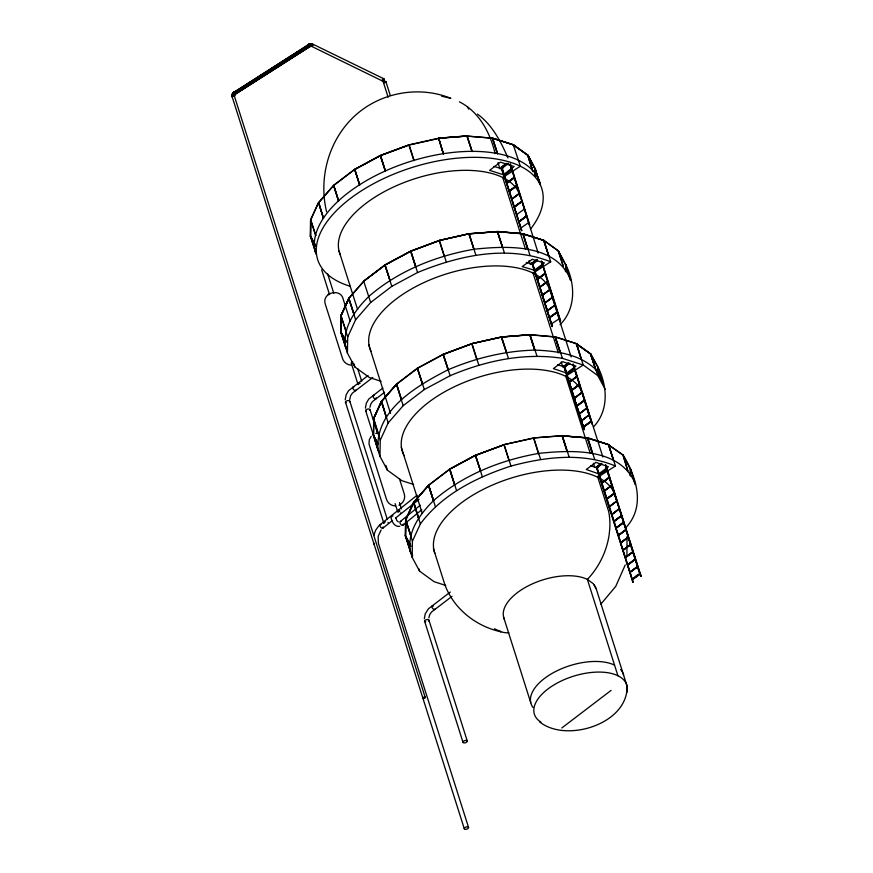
<?xml version="1.0" encoding="UTF-8"?>
<svg xmlns="http://www.w3.org/2000/svg" width="873" height="873" viewBox="0 0 873 873"><rect width="100%" height="100%" fill="white"/><g stroke="black" fill="none" stroke-linecap="round" stroke-linejoin="round"><path stroke-width="1.31" d="M381.108 381.294L369.432 377.551L354.853 366.955L347.432 353.139L347.694 337.043L340.896 315.568L348.807 298.293L353.914 313.909L348.742 298.446L363.845 281.008L385.157 264.999L390.078 280.495L384.786 265.065L363.703 281.161L370.654 302.473L355.617 319.758L347.694 337.043M413.649 484.482L401.973 480.739L387.383 470.143L379.973 456.328L380.235 440.221L373.426 418.756L381.348 401.471L396.386 384.185L417.327 368.242L422.401 383.814L417.327 368.242L443.08 354.373L448.362 369.825M504.245 444.728L475.501 455.226L449.508 469.227L454.582 484.799L449.879 469.172L428.425 485.333L433.575 500.84L428.567 485.17L413.529 502.455L405.618 519.741L405.41 535.989L405.661 520.035M445.83 585.467L434.154 581.724L419.575 571.128L412.154 557.312L412.416 541.205L405.618 519.741L410.801 535.313L405.618 519.882L413.507 502.772M535.16 176.084L535.204 169.155L527.958 155.285L535.52 169.242L535.378 175.866M535.433 176.019L535.258 169.46M565.442 271.525L565.802 264.683C575.372 283.976 576.104 308.616 560.084 324.701M565.759 271.612L565.857 264.977M598.027 374.855L598.343 367.86C607.564 386.783 608.841 410.746 593.509 426.875M598.245 374.637L598.343 367.86M598.3 374.79L598.125 368.231M626.923 554.606L627.054 536.48M630.164 475.687L630.579 468.997M627.043 687.073C627.294 724.186 565.922 743.196 539.612 721.851M630.481 475.774L630.306 469.216M310.09 46.422L309.959 45.712M315.448 251.446L310.537 235.95L310.832 219.92L315.742 235.557M310.592 236.103L310.613 220.28M340.917 331.696L341.157 315.513L349.069 298.271M598.07 367.926L603.265 383.498L595.921 369.628C579.628 354.143 556.614 350.902 535.051 350.117C505.085 350.826 475.73 357.995 448.209 369.726C417.414 385.495 374.506 409.972 378.074 450.337L373.546 434.819L373.699 418.691L381.61 401.449L388.158 422.947L380.235 440.221M345.228 399.769L346.123 394.891L348.567 390.668L368.035 375.521M349.702 399.725L350.63 395.665L352.485 393.036L372.847 377.452M365.394 408.16L366.3 403.282L368.744 399.059L382.843 388.005M424.333 618.695L425.227 613.817L428.468 608.754L450.282 592.058M310.472 45.822C310.046 47.895 307.001 44.763 309.151 44.196A2.412 1.222 -17.6 0 1 311.606 43.737L312.829 44.883L311.421 46.291A1.113 0.557 -17.6 0 0 310.057 46.531A1.724 0.873 -17.6 0 1 311.825 46.16L311.967 46.204M235.252 93.749C234.575 96.106 233.222 90.334 233.997 92.8A4.103 3.132 -64 0 0 233.713 93.116M235.197 94.262A2.15 1.648 -64 0 0 234.422 96.27L234.444 96.008A1.746 1.331 -64 0 1 235.077 94.393L234.815 94.48A1.659 1.266 -64 0 0 234.324 95.899L425.195 697.407M315.568 245.357L310.351 236.234L310.559 220.127L318.481 202.7L333.508 185.414L354.449 169.471L380.442 155.47L409.131 144.842L438.748 138.163L467 135.904L472.107 151.52L467 135.904M438.508 138.512L408.935 145.071L380.497 155.623M443.375 153.855L438.748 138.163L467.055 136.057L438.737 138.305L443.375 153.855L438.475 138.218M468.812 233.8L439.457 240.435L468.812 233.8L473.995 249.231C506.602 245.804 556.166 243.207 570.8 280.266M473.712 249.438L473.995 249.231C435.725 255.964 398.339 270.826 368.755 296.493C355.3 309.904 342.456 327.037 345.533 347.159L346.777 349.462M388.158 422.947L403.195 405.661L424.322 389.544L450.108 375.706L443.32 354.242L471.736 343.711L501.353 336.989L530.14 334.654L555.664 336.913L576.464 343.722M501.397 337.142L471.998 343.613L501.353 336.989L506.515 352.572L501.331 337.131M587.66 438.028L561.994 435.813L587.845 437.897L608.601 444.553L615.421 465.996C582.127 452.149 544.839 457.016 510.967 466.062L504.179 444.597L533.796 437.919L562.103 435.813M533.578 438.126L504.179 444.597M635.522 484.428C620.889 447.369 571.313 449.977 538.696 453.393L538.445 453.458M538.696 453.556L538.717 453.403C500.447 460.126 463.061 474.999 433.477 500.666C420.022 514.077 407.178 531.21 410.255 551.321L412.733 555.926M369.912 407.298L370.807 404.057L372.662 401.427L384.611 392.261M428.85 617.833L429.734 614.592L431.589 611.962L452.05 596.314M398.11 511.742L398.317 510.912L398.175 511.938A2.237 1.124 -17.6 0 0 398.001 512.276M373.786 535.465L375.696 530.118L378.849 525.764M383.924 78.821L312.119 43.814A2.946 1.484 -17.6 0 0 308.922 44.305L233.571 92.582A4.19 3.197 -64 0 0 232.065 96.456L464.272 828.684M625.232 564.951L615.727 586.383L600.908 604.105M323.392 218.195L318.481 202.7L310.559 219.985L315.742 235.415M467.241 136.188L492.798 138.141L513.542 144.798L527.958 155.285L532.77 170.999L527.718 155.416M396.298 384.502L381.272 401.635L386.259 416.967M497.337 231.487L502.444 247.114L497.337 231.487L469.085 233.746L439.195 240.533L410.779 251.064L417.567 272.518L391.781 286.366L370.654 302.473M412.416 541.205L420.339 523.931L413.791 502.433L405.934 519.828L405.596 535.706L410.637 551.299M418.374 518.104L413.464 502.619L428.479 485.486M529.802 334.828L534.723 350.313L529.802 334.828L555.479 337.043M562.365 435.791L587.845 437.897L594.655 459.34M310.319 46.302L311.497 46.313L310.832 45.822A1.299 0.993 -64 0 0 310.963 46.051L382.57 81.058L384.175 80.054A1.32 0.884 -55.9 0 0 382.909 79.007M235.077 94.382L309.904 46.629L309.871 45.767M384.022 80.36L382.789 81.134M381.13 529.911L378.151 536.338L378.38 543.192L468.561 827.473A2.237 1.124 -17.6 0 1 465.527 829.35A2.237 1.124 -17.6 0 1 465.167 827.418A2.237 1.124 -17.6 0 1 468.561 827.473M232.011 96.477L234.335 95.997M333.792 185.589L338.659 200.932L333.748 185.436L318.525 202.852M348.742 298.446L364.074 281.03M492.47 138.436L497.566 153.79L492.71 138.458M513.673 144.885L492.427 138.283L497.468 153.615M527.674 249.362L522.894 233.713L543.879 240.381L558.284 250.867L563.336 266.461L558.284 250.867M523.178 233.877L544.01 240.479L522.752 233.866M396.658 384.36L401.525 399.703L396.615 384.207L381.392 401.624M555.293 337.054L560.204 352.539L555.293 337.054L576.551 343.656L590.956 354.154L598.398 368.013L590.585 354.187L595.866 369.639L590.585 354.187M413.584 502.608L428.796 485.192M555.337 337.207L562.474 358.356L583.24 365.012L597.819 375.608L605.229 389.423M587.474 438.039L592.385 453.524L587.474 438.039L608.645 444.706M587.889 438.05L608.776 444.794M392.959 515.91A2.237 1.135 -17.8 0 0 391.922 516.38L391.235 517.012A2.237 1.135 -17.8 0 0 391.071 517.656C391.737 521.901 394.738 527.172 399.758 526.375M420.339 523.931C442.316 494.26 476.614 477.225 510.967 466.062M625.69 527.859C645.758 506.624 636.679 477.171 623.136 455.139L608.546 444.924M371.276 436.26L369.29 439.719L369.017 444.051L386.324 498.767C387.296 502.859 391.224 506.024 395.458 505.893M235.339 94.186L234.619 94.382A1.659 1.266 -64 0 0 234.139 95.801L234.15 95.899M350.171 321.199L343.285 299.472C340.885 287.37 321.329 292.706 325.345 304.295L342.369 357.974C343.307 361.869 346.876 364.914 350.891 365.11M398.383 511.294L399.048 509.952L398.906 511.316M233.855 92.123L233.309 92.658A3.688 2.815 -64 0 0 231.978 96.085L232.513 96.63A4.103 3.132 -64 0 1 232.611 95.408M234.029 92.145L233.342 92.8A3.405 2.597 -64 0 0 232.109 95.965L232.109 96.914M232.36 96.15A3.077 2.346 -64 0 1 233.658 92.789L234.215 92.243M312.829 44.883L312.49 44.774A3.099 1.56 -17.6 0 0 309.195 45.309L233.789 93.455A2.423 1.844 -64 0 0 232.916 95.714L232.938 95.921M234.248 92.996L233.68 92.287M234.902 94.098L234.019 93.695A2.139 1.626 -64 0 0 233.244 95.681L233.266 95.844M234.433 93.749L234.259 93.924A1.899 1.451 -64 0 0 233.571 95.692L233.582 95.823M233.888 95.844L233.877 95.735A1.735 1.32 -64 0 1 234.499 94.109L234.673 93.957M400.336 521.497L420.284 505.227M402.879 525.197L421.823 509.745M380.093 524.673L417.196 495.166M382.996 528.067L392.534 520.472M395.709 517.94L419.029 499.4M507.278 163.349L501.702 167.605L503.121 167.507L501.855 167.103L521.694 230.636L501.353 167.212L506.329 163.426M506.111 163.851L501.604 167.3L521.694 230.636M505.958 164.08L501.953 167.409M493.965 166.361L501.473 168.762L508.435 163.447M503.361 174.742L514.132 166.536L500.382 162.138L489.622 170.344L503.361 174.742L501.473 168.762M504.387 175.08L511.578 169.318L504.234 175.309L511.676 169.624L514.361 177.372L506.667 182.97L514.11 177.284M506.755 183.275L514.459 177.677L507.017 183.363M509.188 190.947L516.892 185.349L509.439 191.023M509.286 191.252L516.991 185.654L509.537 191.34M511.72 198.924L519.424 193.315L511.818 199.23L519.522 193.631L538.161 253.028M514.208 206.748L521.901 201.139L514.459 206.825M514.295 207.054L521.999 201.445L514.557 207.13M516.685 214.562L524.236 209.193M518.878 221.469L526.572 215.86L519.129 221.546M518.966 221.775L526.67 216.166L519.228 221.851M529.747 224.874L510.476 164.113M605.873 465.222L641.088 576.224C640.793 570.113 630.371 579.727 632.87 582.215L596.335 467.044L601.311 463.247M601.104 463.672L596.586 467.12L633.121 582.291M601.202 463.989L596.685 467.426L598.103 467.328L596.848 466.924L616.207 527.958L623.66 522.283L621.412 515.91L613.959 521.596L621.412 515.91M599.118 474.825L606.822 469.216L599.369 474.901M606.921 469.521L599.216 475.13L606.67 469.445L609.354 477.193L601.65 482.791L609.354 477.193M609.452 477.498L601.748 483.096L609.452 477.498L611.886 485.17L604.28 491.073L611.984 485.475L614.417 493.147L606.713 498.745L614.417 493.147M604.181 490.768L611.886 485.17M606.811 499.05L614.516 493.452L607.062 499.127M609.19 506.569L616.895 500.96L609.289 506.875L616.742 501.189L619.372 508.784L611.766 514.699L619.219 509.014L621.565 515.681L613.861 521.29L621.314 515.605M611.678 514.383L619.121 508.708M615.956 527.881L623.409 522.196M616.054 528.187L623.759 522.589L616.054 528.187L618.542 535.324L625.996 529.638L623.497 522.501M618.291 535.247L625.745 529.562M618.39 535.553L625.832 529.867L618.39 535.553L620.878 542.69L628.331 537.004L614.396 493.365M620.627 542.602L628.331 537.004M622.962 549.968L620.725 542.908L628.167 537.233L630.666 544.37L622.962 549.968L630.666 544.37M628.429 537.31L620.725 542.908M625.297 557.334L623.06 550.274L630.502 544.588L633.001 551.725L625.297 557.334L633.001 551.725M630.764 544.676L623.06 550.274M627.632 564.689L625.395 557.64L632.838 551.954L635.337 559.091L627.632 564.689L635.337 559.091M633.1 552.031L625.395 557.64M629.968 572.055L627.731 564.995L635.173 559.309L637.672 566.446L629.968 572.055L637.672 566.446M635.435 559.397L627.731 564.995M632.303 579.41L630.066 572.361L637.508 566.675L640.007 573.812L632.303 579.41L640.007 573.812M637.759 566.752L630.066 572.361M640.095 574.118L632.401 579.716M639.844 574.041L641.088 576.224M561.841 727.951L611.089 690.39M333.562 185.578L354.831 169.417L359.741 184.901L354.667 169.711M363.888 281.161L384.949 265.141M396.429 384.349L417.698 368.188M428.61 485.323L449.508 469.227L475.261 455.357L480.543 470.809L475.501 455.226L482.289 476.691M568.727 363.19L564.165 366.616L565.573 366.529L564.329 366.114L584.157 429.647L563.816 366.224L567.843 363.201M567.548 363.692L564.067 366.311L584.157 429.647M569.48 382.374L576.758 376.634L579.443 384.382L571.662 389.958L569.229 382.287L576.911 376.405L569.131 381.981L566.708 374.31L574.379 368.428L566.61 374.004L564.176 366.333L568.476 363.103M566.948 374.397L574.227 368.657L576.66 376.318M579.192 384.295L571.913 390.035M572.011 390.34L579.541 384.687L571.76 390.264L574.445 398.012L581.975 392.359L574.292 398.241L576.682 405.749L584.452 400.172L581.822 392.577L574.543 398.317M584.201 400.096L576.933 405.836M577.02 406.141L584.55 400.478L576.769 406.054L579.41 413.66L586.929 407.997L579.257 413.878L581.593 420.557L589.122 414.893L581.44 420.786L584.419 429.451M579.508 413.966L586.776 408.226L588.871 414.817M581.691 420.862L588.969 415.122L592.298 423.907L573.441 364.445M557.52 364.652L564.787 367.086L569.927 363.223M566.675 373.066L575.94 366.125L562.627 361.673L553.373 368.602L566.675 373.066L564.787 367.086M602.217 463.945L596.837 467.884L590.595 465.691M537.462 260.558L532.41 264.203L526.332 262.424M537.332 259.827L532.192 263.493L533.567 263.45L532.366 263.002L552.194 326.535L531.864 263.1L537.059 259.379M537.233 259.521L532.104 263.188L552.194 326.535M534.898 270.979L542.679 265.414L534.658 270.881L532.465 263.308M542.537 265.621L534.756 271.197L537.43 278.956L545.21 273.38L542.777 265.719L534.996 271.285M544.97 273.293L537.43 278.945M537.517 279.262L545.309 273.686L537.277 279.164L539.951 286.922L547.742 281.357L539.809 287.141L542.482 294.899L550.274 289.334L542.34 295.118L544.97 302.724L552.751 297.158L544.817 302.942L547.447 310.548L555.228 304.972L547.306 310.755L549.401 317.357L557.421 311.879L555.086 305.19L547.546 310.853M540.049 287.228L547.6 281.575L550.034 289.247M542.58 295.205L550.132 289.552L552.511 297.06M545.058 303.029L552.609 297.377L554.988 304.884M557.181 311.792L549.641 317.445M549.728 317.75L557.52 312.185L549.488 317.663L552.456 326.338M560.106 320.991L557.28 312.098M398.961 505.205C403.239 503.481 405.694 498.33 404.264 493.943L399.398 478.611M328.128 294.627L328.695 294.234M309.14 44.709L308.562 44.436M308.344 44.829L308.922 44.479A3.11 1.571 -17.6 0 1 312.228 43.945M309.609 46.673L311.083 46.083M233.648 92.516L309.304 44.316M233.724 92.898L308.977 44.719A3.197 1.615 -17.6 0 1 312.37 44.174L312.73 44.283M237.882 90.203L242.476 87.267M245.924 85.063L250.518 82.127M252.821 80.665L257.415 77.73M259.718 76.257L264.312 73.321M267.76 71.117L271.208 68.923M274.657 66.719L279.251 63.784M281.553 62.31L286.148 59.386M288.45 57.913L293.044 54.977M296.493 52.773L299.941 50.579M303.389 48.375L307.983 45.44M234.084 93.629L309.337 45.614A2.925 1.473 -17.6 0 1 312.458 45.112L312.774 45.2M234.291 93.891L309.511 45.898A2.684 1.353 -17.6 0 1 312.37 45.429L312.643 45.516M235.164 93.476L238.613 91.272M242.061 89.068L245.509 86.864M255.854 80.261L260.449 77.326M263.897 75.122L267.345 72.928M277.69 66.315L279.982 64.853M284.587 61.918L289.181 58.982M299.526 52.38L301.829 50.907M306.423 47.971L308.726 46.509M234.499 94.109L309.675 46.138A2.39 1.211 -17.6 0 1 312.218 45.734L312.469 45.8M234.717 94.273L309.839 46.334A2.062 1.048 -17.6 0 1 312.043 45.974L312.228 46.04M234.913 94.371L309.98 46.498A1.408 0.709 -17.6 0 1 311.596 46.258L311.694 46.291M548.79 255.865L543.879 240.381L550.699 261.824L533.054 273.085M581.331 359.054L576.551 343.656M565.595 376.274L583.24 365.012L576.409 343.569M613.523 460.016L608.361 444.673L623.006 455.04L627.818 470.754L623.006 455.04M597.776 477.258L615.421 465.996M312.119 43.814L311.159 44.021A1.757 0.884 -17.6 0 0 309.937 44.076M385.495 171.053L380.584 155.569L354.711 169.493L380.213 155.601L385.266 171.184M310.723 236.201L315.328 245.477M513.313 144.918L520.363 166.241L502.717 177.503L525.382 248.958M513.499 145.169L528.001 155.438M528.089 155.383L513.444 145.016M528.132 155.536L535.258 169.307L539.721 183.516M415.832 266.647L410.91 251.151L385.004 264.923L391.781 286.366M347.432 353.139L340.634 331.664L345.85 340.786M340.819 331.915L345.894 340.939M345.915 347.127L340.688 331.816L340.896 315.568L346.079 331.14M544.054 240.632L558.414 250.966L565.802 264.683M570.451 280.233L565.54 264.89L558.469 251.118M379.973 456.328L373.175 434.852L378.435 444.128M373.546 434.819L373.699 418.691L378.609 434.328M378.456 450.315L379.308 452.651M576.366 343.94L590.868 354.209M590.956 354.154L576.18 343.689M475.632 455.324L449.77 469.248M412.154 557.312L405.356 535.836L410.616 545.101M630.306 469.063L623.191 455.291M385.048 265.076L410.681 251.282M417.589 368.264L443.222 354.471M414.108 160.457L409.241 145.125M444.182 256.149L439.195 240.533L410.823 251.217L439.272 240.653M476.723 359.327L471.736 343.711L443.364 354.394L471.802 343.842M508.904 460.311L503.917 444.695L475.545 455.379L503.994 444.826M417.567 272.518C459.034 255.462 507.519 244.636 550.699 261.824M450.108 375.706C485.355 360.789 524.247 352.376 562.474 358.356M315.906 254.043A117.549 59.309 -17.6 0 1 411.587 161.069A117.549 59.309 -17.6 0 1 540.463 184.672L535.204 169.155L539.71 183.374M630.524 468.845L635.173 484.548M375.783 433.455L376.972 433.215M318.787 202.831L323.326 218.348M497.272 231.64L522.894 233.713L527.903 249.372M386.193 417.119L381.61 401.449M501.604 337.076L529.922 334.828M467.197 136.035L492.612 138.272M497.523 231.618L522.938 233.866M441.629 96.172L450.828 98.322C418.822 85.336 380.366 92.44 354.94 115.749C328.815 139.691 318.361 177.557 326.578 211.779M311.574 43.901L311.377 43.836A2.095 1.059 -17.6 0 0 309.151 44.196M312.818 44.567L312.458 44.458A3.186 1.615 -17.6 0 0 309.064 45.003L233.593 93.215A2.739 2.095 -64 0 0 232.622 96.019M521.126 227.831L528.514 222.68M398.339 521.912L396.833 520.614L395.709 517.46M492.841 138.294L513.597 144.951M501.353 167.212L503.219 167.812M596.335 467.044L598.201 467.633M611.984 485.475L614.155 493.059M563.816 366.224L565.671 366.835M551.627 323.73L559.375 318.689M531.864 263.1L533.665 263.755M354.831 169.417L359.523 185.043M385.004 264.923L410.55 251.184L415.592 266.767M449.879 469.172L456.503 490.528M494.424 628.789L500.916 631.79A64.187 40.595 -79.1 0 0 508.872 632.86M459.471 101.89C479.31 111.853 490.157 132.827 495.144 153.604M498.734 630.426L500.916 631.79C476.08 626.356 453.927 609.048 444.935 584.91L433.401 548.539M543.639 240.512L548.691 256.095M310.537 235.95L315.589 251.544M340.634 331.664L346.265 342.205M373.175 434.852L378.205 444.248M405.356 535.836L410.987 546.378M477.466 114.09C492.296 124.828 500.786 141.557 507.977 157.904M594.153 584.659L595.986 588.086M467.437 106.812L468.692 109.158M315.884 246.47L310.308 236.081L315.349 251.664M598.081 368.079L602.588 382.287M595.921 369.628L597.819 375.608M527.859 155.503L532.77 170.999M590.726 354.274L595.637 369.77M608.601 444.553L613.413 460.257M576.311 343.787L581.232 359.272M541.751 261.431L560.608 320.893M541.413 261.049L560.346 321.078M541.227 261.485L542.439 265.316M545.068 273.598L547.502 281.27M510.214 164.288L529.496 225.07M605.535 464.851L640.837 576.136M509.963 164.2L511.578 169.318M514.208 177.601L516.641 185.262M516.74 185.567L519.173 193.239M549.281 288.101L571.128 356.959M582.247 392.032L602.861 456.994M605.611 465.385L606.822 469.216M605.36 465.298L606.571 469.139M606.67 469.445L609.103 477.116M609.201 477.422L611.635 485.082M614.254 493.365L616.644 500.884M625.832 529.867L628.08 536.928M628.167 537.233L630.404 544.283M630.502 544.588L632.739 551.649M632.838 551.954L635.075 559.004M635.173 559.309L637.41 566.37M637.508 566.675L639.745 573.725M573.103 364.074L592.047 424.103M572.917 364.51L574.128 368.351M579.29 384.6L581.724 392.272M584.299 400.401L586.689 407.909M529.933 255.167L523.123 233.724L497.599 231.465L504.419 252.919M497.981 162.564L500.011 168.958M529.093 260.645L530.337 264.541M532.803 272.343L558.36 352.888M561.241 361.979L562.889 367.173M565.769 376.263L590.083 452.912M593.389 463.312L594.622 467.208M597.503 476.298L608.634 511.371A64.187 48.975 -64 0 1 609.769 528.852L609.125 534.92A64.187 48.975 -64 0 1 587.365 579.399L617.92 675.746M569.141 457.081L562.321 435.627L533.796 437.919L540.594 459.373M467.055 136.057L472.107 151.52M536.95 356.097L530.14 334.654L501.615 336.934L508.413 358.388M562.245 435.791L567.166 451.276M562.059 435.66L566.904 451.297M626.989 685.807L596.423 589.461L593.367 583.764L587.365 579.399A48.452 24.444 -17.6 0 0 530.249 584.855A48.452 24.444 -17.6 0 0 504.43 619.448M475.872 255.211L469.085 233.746L497.381 231.64L469.063 233.899L473.974 249.383M533.534 437.962L538.434 453.611M439.457 240.435L446.245 261.9M413.846 160.556L408.87 144.94L380.442 155.47L385.364 170.966M471.998 343.613L478.786 365.078M385.888 81.604L390.176 95.102M383.454 82.52L388.125 97.241M443.08 354.373L448.133 369.956M503.579 617.036L530.773 702.765M417.534 368.111L424.322 389.544M333.508 185.414L338.528 201.085M428.665 485.355L433.575 500.84M396.386 384.185L403.195 405.661M428.567 485.17L435.376 506.646M339.03 251.042L357.57 309.5M368.701 344.573L390.547 413.431M401.253 447.205L422.27 513.455M318.743 202.678L323.577 218.326M413.791 502.433L418.636 518.082M348.807 298.293L355.617 319.758M327.691 274.013L333.835 293.393M357.679 368.602L361.695 381.283M370.01 409.644L377.376 432.888M399.463 502.542L401.471 508.883M353.707 363.364L354.853 366.955M385.866 465.353L387.383 470.143M418.811 568.738L419.575 571.128M321.657 269.757L329.547 294.616M351.284 363.179L357.788 383.705M340.874 331.544L345.784 347.028M365.612 410.539L373.109 434.154M373.404 434.721L378.325 450.217M405.498 535.935L410.408 551.42M395.12 503.601L397.564 511.305M428.938 620.168L467.295 741.09M424.551 621.074L462.996 742.268A2.237 1.124 -17.6 0 0 465.855 742.617L467.088 741.734A2.237 1.124 -17.6 0 0 465.538 740.435A2.237 1.124 -17.6 0 0 462.996 742.268M349.833 401.242L387.361 519.566M345.446 402.147L383.88 523.342M373.666 542.733L374.059 544.316M234.488 96.27L234.455 96.128A1.921 1.462 -64 0 1 235.164 94.36M383.138 526.976L383.203 527.412A2.237 1.168 51.5 0 1 381.774 528.067A2.237 1.168 51.5 0 1 379.93 525.764L379.853 525.339A2.237 1.069 48.4 0 1 380.999 524.662M232.305 97.012L232.262 96.554A4.19 3.197 -64 0 1 232.6 94.47M340.175 254.6A94.666 47.764 -17.6 0 1 415.068 178.649A94.666 47.764 -17.6 0 1 520.439 197.167M532.977 707.425A48.452 24.444 -17.6 0 1 555.239 671.686A48.452 24.444 -17.6 0 1 614.559 665.128M620.572 669.493A48.452 24.444 -17.6 0 1 623.628 675.189M385.309 82.509A1.31 0.655 -17.6 0 0 385.768 81.473L385.56 81.375A1.31 0.655 -17.6 0 0 384.044 81.615L383.782 81.789A1.31 0.655 -17.6 0 0 383.585 82.651L383.782 82.749A1.31 0.655 -17.6 0 0 384.677 82.739M382.57 81.058A1.32 0.884 -55.9 0 1 382.319 79.825M308.955 44.185A2.706 1.364 -17.6 0 1 311.836 43.726M234.411 94.862A2.761 2.106 -64 0 1 235.066 93.924M234.401 95.419A2.444 1.866 -64 0 1 235.164 94.12M233.233 93.815A4.103 3.132 -64 0 1 233.462 93.455M232.982 93.684A4.19 3.197 -64 0 1 233.768 92.658M231.945 96.346A4.092 3.121 -64 0 1 233.429 92.527M231.923 96.216A3.929 3.001 -64 0 1 233.331 92.56M234.335 94.459A3.099 2.368 -64 0 1 234.706 93.935M350.106 286.235A117.549 59.309 -17.6 0 1 341.354 205.952A117.549 59.309 -17.6 0 1 491.739 158.351A117.549 59.309 -17.6 0 1 530.468 229.152M404.123 455.651A94.666 47.764 -17.6 0 1 470.896 379.82A94.666 47.764 -17.6 0 1 581.647 391.224M371.014 351.339A94.666 47.764 -17.6 0 1 444.215 274.613A94.666 47.764 -17.6 0 1 550.765 292.75M434.787 553.176A94.666 47.764 -17.6 0 1 511.305 478.033A94.666 47.764 -17.6 0 1 615.487 496.923M352.015 363.757A2.237 1.015 -12.7 0 1 351.644 363.626M351.317 362.895A2.237 1.015 -12.7 0 1 352.779 361.859M358.225 384.677A2.237 1.124 -17.6 0 1 358.41 384.338L358.159 383.553L359.13 383.716A2.237 1.124 -17.6 0 1 360.189 383.269M376.121 397.761A2.237 1.113 52.7 0 1 375.019 398.906A2.237 1.113 52.7 0 1 373.011 396.473A2.237 1.113 52.7 0 1 374.113 395.327M400.838 512.931A2.237 1.124 -17.6 0 1 400.281 513.128M399.408 511.065A2.237 1.124 -17.6 0 1 399.954 510.869M366.354 411.128A2.237 1.015 -12.7 0 1 366.038 409.786A2.237 1.015 -12.7 0 1 368.963 409.001A2.237 1.015 -12.7 0 1 369.781 410.212M346.177 402.737A2.237 1.015 -12.7 0 1 345.872 401.394A2.237 1.015 -12.7 0 1 348.785 400.609A2.237 1.015 -12.7 0 1 349.604 401.82M388.158 522.48A2.237 1.124 -17.6 0 1 387.983 522.807M383.913 523.025A2.237 1.124 -17.6 0 1 385.32 521.814M356.02 389.805A2.237 1.113 52.7 0 1 354.569 390.384A2.237 1.113 52.7 0 1 352.801 387.928A2.237 1.113 52.7 0 1 353.947 386.935M403.239 524.116A2.237 1.288 56.1 0 1 401.776 525.186A2.237 1.288 56.1 0 1 399.976 522.578A2.237 1.288 56.1 0 1 401.438 521.508M425.762 621.729A2.237 1.015 -12.7 0 1 424.867 620.408A2.237 1.015 -12.7 0 1 428.054 619.557A2.237 1.015 -12.7 0 1 428.392 621.019M435.125 608.732A2.237 1.113 52.7 0 1 433.532 609.212A2.237 1.113 52.7 0 1 431.884 606.571A2.237 1.113 52.7 0 1 433.466 606.091M540.911 722.157A48.452 24.444 -17.6 0 1 570.844 677.066A48.452 24.444 -17.6 0 1 626.879 692.442M348.785 298.599L340.939 315.72L348.785 298.599M381.326 401.787L373.48 418.909L381.326 401.787M595.921 462.374L586.241 469.478L598.736 473.864L608.416 466.771L595.921 462.374M532.246 259.336L522.152 266.625L534.309 270.183L544.403 262.893L532.246 259.336M590.966 421.408L583.339 426.766L590.966 421.408M591.065 421.714L583.437 427.072L591.065 421.714M425.075 697.265L424.878 697.167A1.277 0.644 -17.6 0 0 422.848 697.865A1.277 0.644 -17.6 0 0 424.082 698.487A1.277 0.644 -17.6 0 0 425.086 697.265"/></g></svg>
